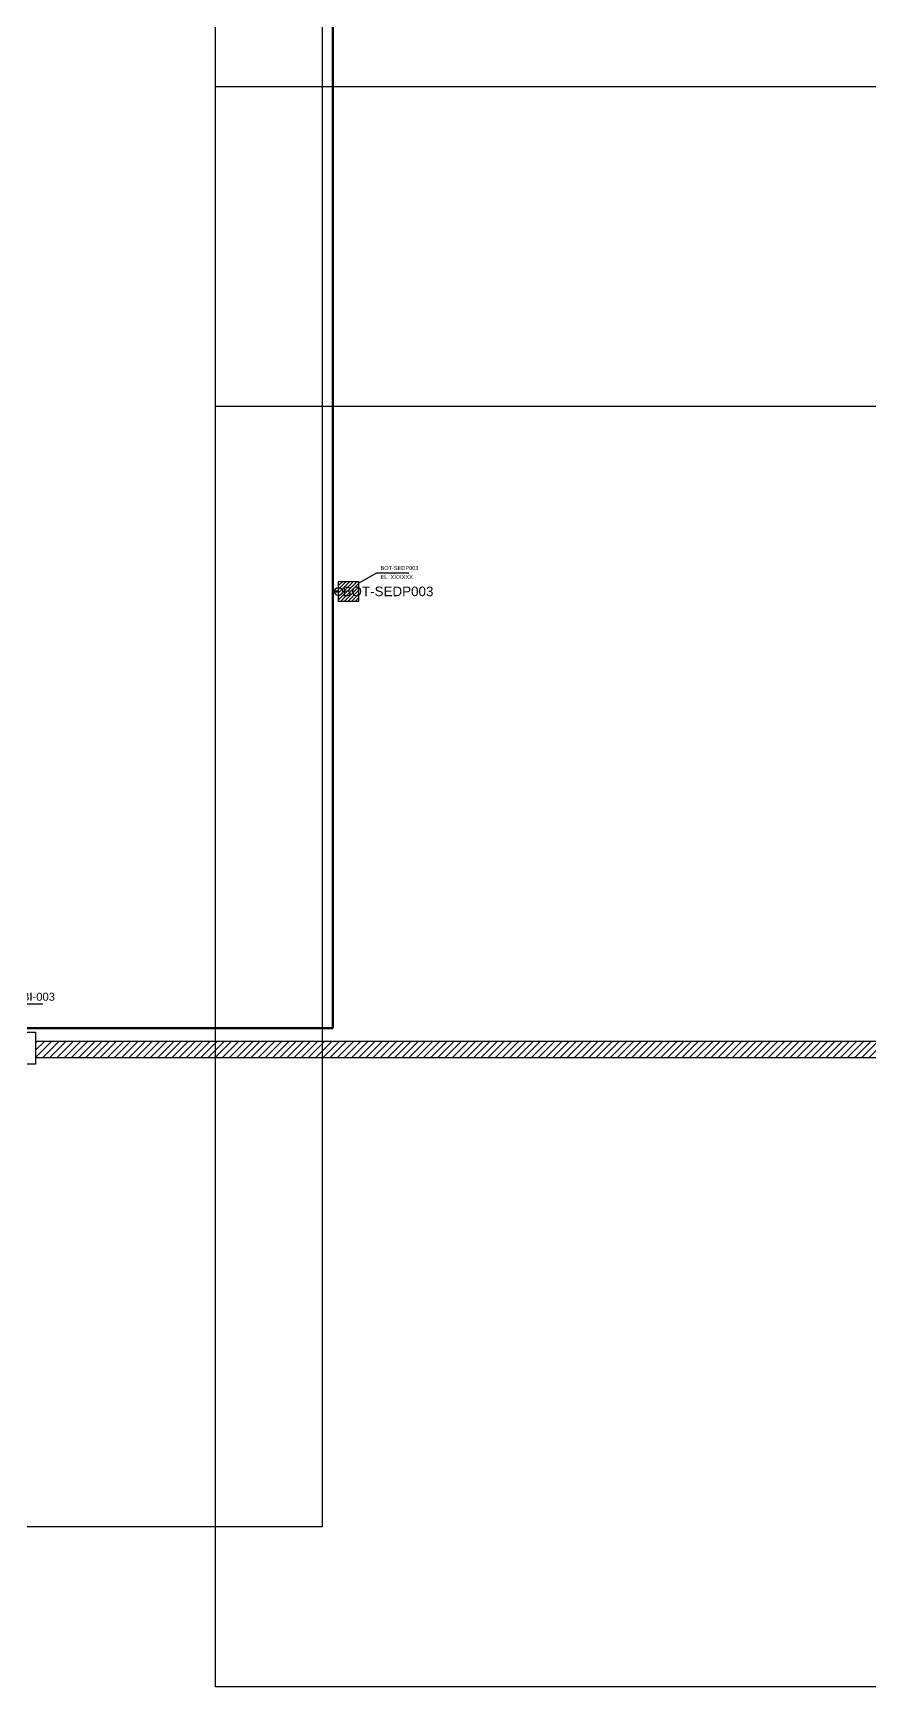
# Model space of a CAD drawing. Header units: metres. Extents: x 0 to 191, y 0 to 87.
# Drawn here: x 65.58 to 81.27, y 25 to 56 of the extents above; entities that cross this region are included whole.
import ezdxf
from ezdxf.enums import TextEntityAlignment as Align

# ---------------------------------------------------------------- set-up
doc = ezdxf.new("R2010")
doc.units = ezdxf.units.M
for name, color, linetype, lineweight, true_color in [('CANALIZACIONES', 178, 'Continuous', 25, 0x000000), ('CANALIZACIONES ... ANALOGAS', 5, 'Continuous', 50, 0x0000ff), ('CANALIZACIONES ... BANCO', 30, 'Continuous', 25, 0xff7f00), ('CANALIZACIONES ... DIGITALES', 1, 'Continuous', 50, 0xff0000), ('INST', 5, 'Continuous', 25, 0x0000ff), ('vistas', 178, 'Continuous', 25, 0x000000)]:
    doc.layers.add(name, color=color, linetype=linetype, lineweight=lineweight, true_color=true_color)
doc.styles.add('textstyle132', font='')
doc.styles.add('textstyle133', font='')
doc.styles.add('textstyle136', font='')
doc.styles.add('textstyle137', font='')
doc.styles.add('textstyle138', font='')
doc.styles.add('textstyle446', font='')
doc.styles.add('textstyle461', font='')
doc.styles.add('textstyle462', font='')
doc.styles.add('textstyle566', font='')
doc.styles.get('textstyle132').set_extended_font_data('Liberation Sans')
doc.styles.get('textstyle133').set_extended_font_data('Liberation Sans')
doc.styles.get('textstyle136').set_extended_font_data('Liberation Sans')
doc.styles.get('textstyle137').set_extended_font_data('Liberation Sans')
doc.styles.get('textstyle138').set_extended_font_data('Liberation Sans')
doc.styles.get('textstyle446').set_extended_font_data('Liberation Sans')
doc.styles.get('textstyle461').set_extended_font_data('Liberation Sans')
doc.styles.get('textstyle462').set_extended_font_data('Liberation Sans')
doc.styles.get('textstyle566').set_extended_font_data('Liberation Sans')

# ---------------------------------------------------------------- blocks, each defined once
blk = doc.blocks.new('JB1')
at = {"layer": 'CANALIZACIONES', "transparency": 33554687}
blk.add_hatch(color=256, dxfattribs=at).paths.add_polyline_path([(0, 0.375), (0.893, 0), (0, 0)], flags=0)
at = {"layer": 'CANALIZACIONES'}
for p, q in [((0, 0.375), (0.893, 0.375)), ((0, 0), (0, 0.375)), ((0, 0.375), (0.893, 0)), ((0.893, 0.314), (1.283, 0.539)), ((0.893, 0.375), (0.893, 0)), ((1.283, 0.539), (1.783, 0.539)), ((0.893, 0), (0, 0))]:
    blk.add_line(p, q, dxfattribs=at)
for tag, p, style in [('Tag Caja', (1.289, 0.6), 'textstyle136'), ('El Caja', (1.289, 0.321), 'textstyle137')]:
    blk.add_attdef(tag, p, '', height=0.15, dxfattribs=dict(at, style=style))
blk = doc.blocks.new('Inst_Elec_sop')
at = {"layer": 'INST', "transparency": 33554687}
h = blk.add_hatch(dxfattribs=at)
h.set_pattern_fill('ANSI31', color=256, scale=0.015, style=0, pattern_type=0)
h.paths.add_polyline_path([(-0.188, -0.188), (-0.188, 0.188), (0.188, 0.188), (0.188, -0.188)], flags=0)
at = {"layer": 'INST'}
for p, q in [((0.188, 0.152), (0.53, 0.35)), ((0.53, 0.35), (1.13, 0.35)), ((-0.188, 0.188), (0.188, 0.188)), ((-0.188, -0.188), (-0.188, 0.188)), ((0.188, 0.188), (0.188, -0.188)), ((0.188, -0.188), (-0.188, -0.188))]:
    blk.add_line(p, q, dxfattribs=at)
for tag, p, style in [('Tag_inst', (0.6, 0.4), 'textstyle132'), ('Inst_EL', (0.601, 0.232), 'textstyle133')]:
    blk.add_attdef(tag, p, '', height=0.075, dxfattribs=dict(at, style=style))
blk = doc.blocks.new('Pull')
at = {"layer": 'CANALIZACIONES ... BANCO'}
for p, q in [((-0.2, 0.2), (0.2, 0.2)), ((-0.2, -0.2), (-0.2, 0.2)), ((0.2, 0.2), (0.2, -0.2)), ((0.2, -0.2), (-0.2, -0.2))]:
    blk.add_line(p, q, dxfattribs=at)
blk = doc.blocks.new('NODO1')
at = {"layer": 'CANALIZACIONES'}
blk.add_circle((0, 0), 0.05, dxfattribs=at)
at = {"layer": 'CANALIZACIONES', "style": 'textstyle138'}
blk.add_attdef('dest', text='', height=0.12, dxfattribs=at).set_placement((0.05, 0), align=Align.MIDDLE_LEFT)

msp = doc.modelspace()

# ---------------------------------------------------------------- hatches: boundary and pattern name
at = {"layer": 'CANALIZACIONES ... BANCO', "transparency": 33554687}
h = msp.add_hatch(dxfattribs=at)
h.set_pattern_fill('ANSI31', color=256, scale=0.03, style=0, pattern_type=0)
h.paths.add_polyline_path([(86.046, 37.1), (86.046, 36.8), (65.625, 36.8), (65.625, 37.1)], flags=0)

# ---------------------------------------------------------------- linework, layer by layer
at = {"layer": 'CANALIZACIONES ... BANCO'}
for p, q in [((86.046, 37.1), (65.625, 37.1)), ((65.625, 37.1), (65.625, 36.8)), ((65.625, 36.8), (86.046, 36.8))]:
    msp.add_line(p, q, dxfattribs=at)
at = {"layer": 'CANALIZACIONES ... DIGITALES'}
for p, q in [((71.2, 58.3), (71.2, 37.35)), ((71.305, 45.535, 3.67), (71.2, 45.535)), ((71.2, 37.35), (64.871, 37.35))]:
    msp.add_line(p, q, dxfattribs=at)
at = {"layer": 'vistas', "color": 16, "ltscale": 0.0001, "true_color": 0x800000}
for points in [[(69, 79), (109, 79), (109, 49), (69, 49), (69, 79)], [(31, 58), (71, 58), (71, 28), (31, 28), (31, 58)], [(69, 55), (109, 55), (109, 25), (69, 25), (69, 55)]]:
    msp.add_lwpolyline(points, dxfattribs=at)

# ---------------------------------------------------------------- block references
at = {"layer": 'CANALIZACIONES'}
ref = msp.add_blockref('NODO1', (71.305, 45.535, 3.67), dxfattribs=dict(at, xscale=1.5, yscale=1.5))
ref.add_attrib('dest', 'BOT-SEDP003', dxfattribs={"height": 0.18, "style": 'textstyle566'}).set_placement((71.38, 45.535, 3.67), align=Align.MIDDLE_LEFT)
ref = msp.add_blockref('JB1', (63.978, 37.262), dxfattribs=at)
ref.add_attrib('Tag Caja', 'JBI-003', (65.267, 37.862), dxfattribs={"height": 0.15, "style": 'textstyle446'})
at = {"layer": 'CANALIZACIONES ... ANALOGAS'}
ref = msp.add_blockref('Inst_Elec_sop', (71.493, 45.535, 3.67), dxfattribs=at)
ref.add_attrib('Tag_inst', 'BOT-SEDP003', (72.093, 45.935, 3.67), dxfattribs={"layer": 'INST', "height": 0.075, "style": 'textstyle461'})
ref.add_attrib('Inst_EL', 'EL. XXXXXX', (72.094, 45.767, 3.67), dxfattribs={"layer": 'INST', "height": 0.075, "style": 'textstyle462'})
at = {"layer": 'CANALIZACIONES ... BANCO', "xscale": 1.5, "yscale": 1.5}
msp.add_blockref('Pull', (65.325, 36.976), dxfattribs=at)

doc.saveas('drawing.dxf')
